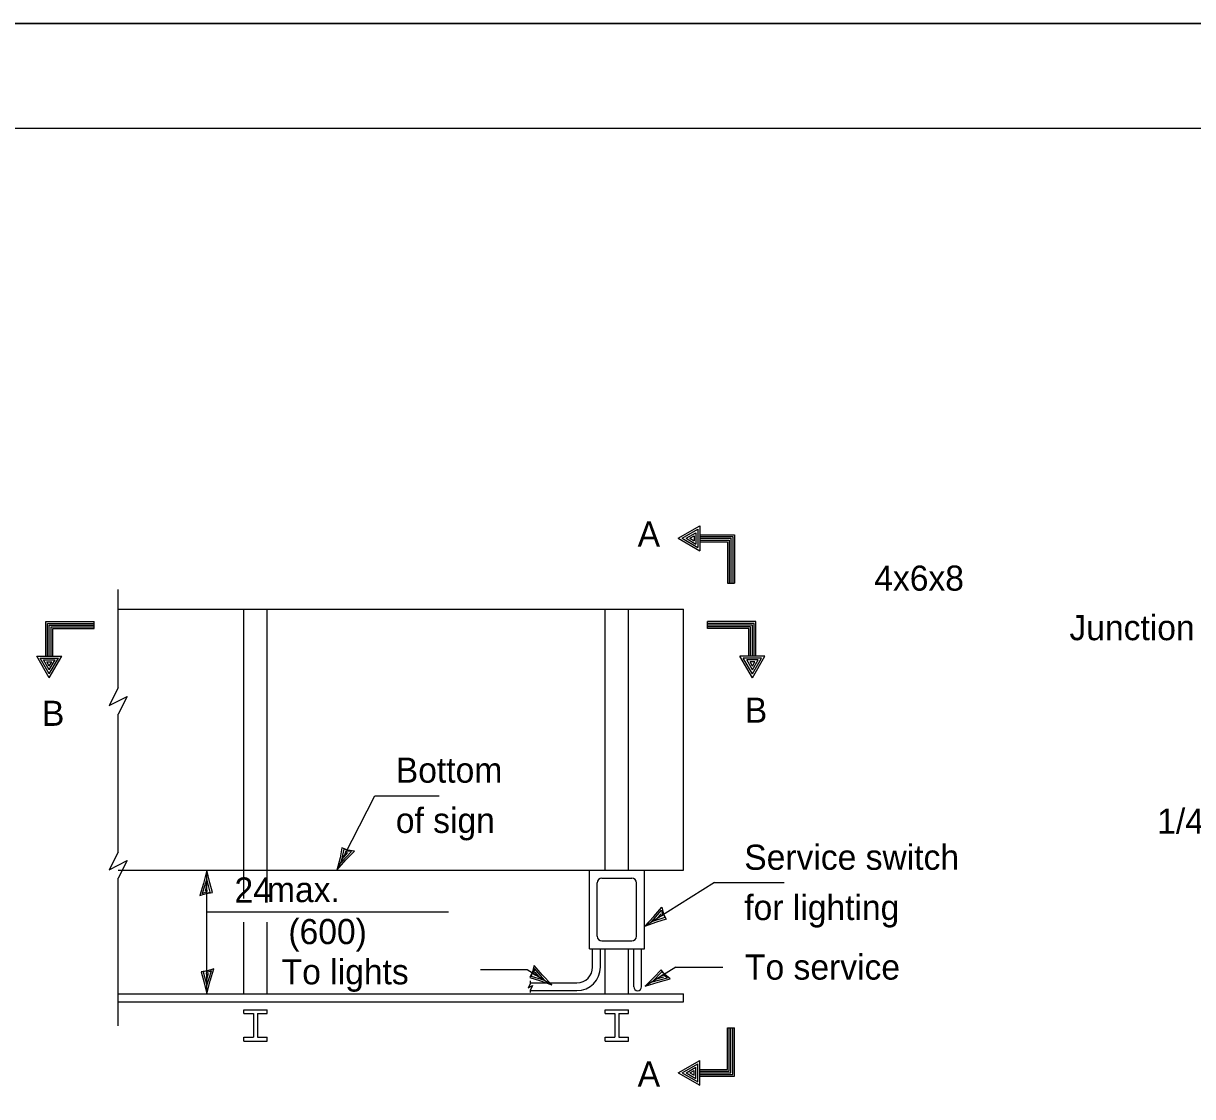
# Model space of a CAD drawing. Extents: x 2400508 to 2401188, y 421095 to 421535.
# Drawn here: x 2400777.8 to 2400889.5, y 421433 to 421535.5 of the extents above; entities that cross this region are included whole.
import ezdxf

# ---------------------------------------------------------------- set-up
doc = ezdxf.new("R2010")
doc.units = 0
for name, color, linetype in [('Design_EX_Roadway Dimensions', 7, 'Continuous'), ('Design_EX_Roadway Notes', 7, 'Continuous'), ('Drainage_EX_Plan and Profile Notes', 7, 'Continuous'), ('Level 48', 7, 'Continuous'), ('Sheets_50 Reference Boundary', 7, 'Continuous'), ('Sheets_General Details', 7, 'Continuous'), ('Sheets_Printer Plotting Border', 7, 'Continuous'), ('Topo_Advertising Sign', 7, 'Continuous'), ('Topo_Bridge Structures', 7, 'Continuous')]:
    doc.layers.add(name, color=color, linetype=linetype)

msp = doc.modelspace()

# ---------------------------------------------------------------- linework, layer by layer
at = {"layer": 'Design_EX_Roadway Dimensions'}
for p, q in [((2400840.38, 421486.3), (2400842.44, 421487.48)), ((2400840.75, 421486.3), (2400842.26, 421487.17)), ((2400842.26, 421487.17), (2400842.26, 421485.43)), ((2400842.44, 421487.48), (2400842.44, 421485.11)), ((2400840.38, 421486.3), (2400842.44, 421485.11)), ((2400840.75, 421486.3), (2400842.26, 421485.43)), ((2400841.12, 421486.3), (2400842.07, 421486.84)), ((2400841.12, 421486.3), (2400842.07, 421485.75)), ((2400841.49, 421486.3), (2400841.89, 421486.53)), ((2400841.49, 421486.3), (2400841.89, 421486.07)), ((2400841.89, 421486.53), (2400841.89, 421486.07)), ((2400842.07, 421486.84), (2400842.07, 421485.75)), ((2400842.44, 421486.63), (2400845.74, 421486.63)), ((2400842.44, 421486.46), (2400845.58, 421486.46)), ((2400842.44, 421486.3), (2400845.41, 421486.3)), ((2400842.44, 421486.13), (2400845.25, 421486.13)), ((2400845.25, 421486.13), (2400845.25, 421482.01)), ((2400845.41, 421486.3), (2400845.41, 421482.01)), ((2400845.58, 421486.46), (2400845.58, 421482.01)), ((2400845.74, 421486.63), (2400845.74, 421482.01)), ((2400842.44, 421485.97), (2400845.08, 421485.97)), ((2400845.08, 421485.97), (2400845.08, 421482.01)), ((2400845.08, 421482.01), (2400845.74, 421482.01)), ((2400779.99, 421478.35), (2400784.61, 421478.35)), ((2400779.99, 421475.05), (2400779.99, 421478.35)), ((2400784.61, 421477.69), (2400784.61, 421478.35)), ((2400847.79, 421478.35), (2400843.17, 421478.35)), ((2400843.17, 421477.69), (2400843.17, 421478.35)), ((2400847.79, 421475.05), (2400847.79, 421478.35)), ((2400780.16, 421475.05), (2400780.16, 421478.18)), ((2400780.16, 421478.18), (2400784.61, 421478.18)), ((2400780.32, 421475.05), (2400780.32, 421478.02)), ((2400780.32, 421478.02), (2400784.61, 421478.02)), ((2400780.49, 421475.05), (2400780.49, 421477.85)), ((2400780.49, 421477.85), (2400784.61, 421477.85)), ((2400780.65, 421475.05), (2400780.65, 421477.69)), ((2400780.65, 421477.69), (2400784.61, 421477.69)), ((2400847.63, 421478.18), (2400843.17, 421478.18)), ((2400847.46, 421478.02), (2400843.17, 421478.02)), ((2400847.29, 421477.85), (2400843.17, 421477.85)), ((2400847.13, 421477.69), (2400843.17, 421477.69)), ((2400847.13, 421475.05), (2400847.13, 421477.69)), ((2400847.29, 421475.05), (2400847.29, 421477.85)), ((2400847.46, 421475.05), (2400847.46, 421478.02)), ((2400847.63, 421475.05), (2400847.63, 421478.18)), ((2400780.32, 421472.99), (2400779.13, 421475.05)), ((2400779.13, 421475.05), (2400781.51, 421475.05)), ((2400780.32, 421473.36), (2400779.45, 421474.86)), ((2400779.45, 421474.86), (2400781.19, 421474.86)), ((2400780.32, 421472.99), (2400781.51, 421475.05)), ((2400780.32, 421473.36), (2400781.19, 421474.86)), ((2400847.46, 421472.99), (2400846.27, 421475.05)), ((2400848.65, 421475.05), (2400846.27, 421475.05)), ((2400847.46, 421473.36), (2400846.59, 421474.86)), ((2400848.33, 421474.86), (2400846.59, 421474.86)), ((2400847.46, 421472.99), (2400848.65, 421475.05)), ((2400847.46, 421473.36), (2400848.33, 421474.86)), ((2400780.32, 421473.73), (2400779.77, 421474.68)), ((2400779.77, 421474.68), (2400780.87, 421474.68)), ((2400780.32, 421474.1), (2400780.09, 421474.49)), ((2400780.09, 421474.49), (2400780.55, 421474.49)), ((2400780.32, 421473.73), (2400780.87, 421474.68)), ((2400780.32, 421474.1), (2400780.55, 421474.49)), ((2400847.46, 421473.73), (2400846.91, 421474.68)), ((2400848.01, 421474.68), (2400846.91, 421474.68)), ((2400847.46, 421474.1), (2400847.23, 421474.49)), ((2400847.69, 421474.49), (2400847.23, 421474.49)), ((2400847.46, 421473.73), (2400848.01, 421474.68)), ((2400847.46, 421474.1), (2400847.69, 421474.49)), ((2400795.36, 421450.64), (2400818.43, 421450.64)), ((2400845.08, 421439.54), (2400845.74, 421439.54)), ((2400845.08, 421435.58), (2400845.08, 421439.54)), ((2400845.25, 421435.42), (2400845.25, 421439.54)), ((2400845.41, 421435.25), (2400845.41, 421439.54)), ((2400845.58, 421435.09), (2400845.58, 421439.54)), ((2400845.74, 421434.92), (2400845.74, 421439.54)), ((2400840.38, 421435.25), (2400842.44, 421436.44)), ((2400840.75, 421435.25), (2400842.26, 421436.12)), ((2400841.12, 421435.25), (2400842.07, 421435.8)), ((2400842.07, 421434.71), (2400842.07, 421435.8)), ((2400842.26, 421434.39), (2400842.26, 421436.12)), ((2400842.44, 421434.07), (2400842.44, 421436.44)), ((2400840.38, 421435.25), (2400842.44, 421434.07)), ((2400840.75, 421435.25), (2400842.26, 421434.39)), ((2400841.12, 421435.25), (2400842.07, 421434.71)), ((2400841.49, 421435.25), (2400841.89, 421435.48)), ((2400841.49, 421435.25), (2400841.89, 421435.03)), ((2400841.89, 421435.03), (2400841.89, 421435.48)), ((2400842.44, 421435.58), (2400845.08, 421435.58)), ((2400842.44, 421435.42), (2400845.25, 421435.42)), ((2400842.44, 421435.25), (2400845.41, 421435.25)), ((2400842.44, 421435.09), (2400845.58, 421435.09)), ((2400842.44, 421434.92), (2400845.74, 421434.92))]:
    msp.add_line(p, q, dxfattribs=at)
for points in [[(2400795.3, 421452.39), (2400795.89, 421452.47), (2400795.64, 421453.4), (2400795.36, 421454.59), (2400795.04, 421453.32), (2400794.69, 421452.19), (2400795.3, 421452.39), (2400795.69, 421452.49), (2400795.36, 421453.79), (2400794.91, 421452.37), (2400795.41, 421452.58), (2400795.34, 421453.18), (2400795.19, 421452.6)], [(2400795.42, 421444.98), (2400794.83, 421444.9), (2400795.08, 421443.97), (2400795.36, 421442.78), (2400795.67, 421444.05), (2400796.03, 421445.17), (2400795.42, 421444.98), (2400795.03, 421444.88), (2400795.36, 421443.58), (2400795.81, 421445), (2400795.31, 421444.79), (2400795.38, 421444.19), (2400795.53, 421444.77)]]:
    msp.add_lwpolyline(points, dxfattribs=at)
at = {"layer": 'Design_EX_Roadway Notes'}
for p, q in [((2400807.79, 421454.59), (2400811.39, 421461.72)), ((2400811.39, 421461.72), (2400817.54, 421461.72)), ((2400843.84, 421453.42), (2400837.14, 421449.23)), ((2400843.84, 421453.42), (2400850.49, 421453.42)), ((2400821.49, 421445.12), (2400825.96, 421445.12)), ((2400825.96, 421445.12), (2400828.29, 421443.66)), ((2400840.16, 421445.35), (2400837.21, 421443.51)), ((2400840.16, 421445.35), (2400844.63, 421445.35))]:
    msp.add_line(p, q, dxfattribs=at)
for points in [[(2400808.83, 421456.53), (2400808.27, 421456.73), (2400808.08, 421455.79), (2400807.79, 421454.59), (2400808.65, 421455.59), (2400809.46, 421456.43), (2400808.83, 421456.53), (2400808.44, 421456.62), (2400808.15, 421455.31), (2400809.19, 421456.38), (2400808.65, 421456.42), (2400808.44, 421455.85), (2400808.84, 421456.29)], [(2400838.98, 421450.45), (2400839.23, 421449.91), (2400838.3, 421449.63), (2400837.14, 421449.23), (2400838.06, 421450.18), (2400838.82, 421451.07), (2400838.98, 421450.45), (2400839.1, 421450.07), (2400837.82, 421449.66), (2400838.79, 421450.79), (2400838.88, 421450.26), (2400838.33, 421450), (2400838.74, 421450.44)], [(2400826.46, 421444.88), (2400826.21, 421444.34), (2400827.13, 421444.06), (2400828.29, 421443.66), (2400827.38, 421444.6), (2400826.61, 421445.5), (2400826.46, 421444.88), (2400826.33, 421444.49), (2400827.61, 421444.09), (2400826.65, 421445.22), (2400826.56, 421444.68), (2400827.1, 421444.43), (2400826.7, 421444.87)], [(2400839.11, 421444.63), (2400838.73, 421445.09), (2400838.08, 421444.38), (2400837.21, 421443.51), (2400838.46, 421443.92), (2400839.6, 421444.22), (2400839.11, 421444.63), (2400838.82, 421444.91), (2400837.9, 421443.93), (2400839.34, 421444.31), (2400838.89, 421444.62), (2400838.42, 421444.25), (2400838.99, 421444.42)]]:
    msp.add_lwpolyline(points, dxfattribs=at)
at = {"layer": 'Drainage_EX_Plan and Profile Notes'}
msp.add_line((2400795.36, 421442.78), (2400795.36, 421454.59), dxfattribs=at)
at = {"layer": 'Level 48'}
msp.add_lwpolyline([(2400508.2, 421535.48), (2401188.2, 421535.48), (2401188.2, 421095.48), (2400508.2, 421095.48)], close=True, dxfattribs=at)
at = {"layer": 'Sheets_50 Reference Boundary'}
msp.add_lwpolyline([(2400548.2, 421525.48), (2401178.2, 421525.48), (2401178.2, 421125.48), (2400548.2, 421125.48)], close=True, dxfattribs=at)
at = {"layer": 'Sheets_General Details'}
msp.add_line((2401188.2, 421535.48), (2400508.2, 421535.48), dxfattribs=at)
msp.add_lwpolyline([(2400548.2, 421525.48), (2401178.2, 421525.48), (2401178.2, 421105.48), (2400548.2, 421105.48)], close=True, dxfattribs=at)
at = {"layer": 'Sheets_Printer Plotting Border'}
msp.add_lwpolyline([(2400508.2, 421095.48), (2401188.2, 421095.48), (2401188.2, 421535.48), (2400508.2, 421535.48)], close=True, dxfattribs=at)
at = {"layer": 'Topo_Advertising Sign'}
for p, q in [((2400786.89, 421472.01), (2400786.89, 421481.41)), ((2400786.89, 421479.53), (2400840.89, 421479.53)), ((2400840.89, 421454.59), (2400840.89, 421479.53)), ((2400786.89, 421472.01), (2400786.03, 421470.32)), ((2400786.03, 421470.32), (2400787.75, 421471.2)), ((2400787.75, 421471.2), (2400786.89, 421469.5)), ((2400786.89, 421456.34), (2400786.89, 421469.5)), ((2400786.89, 421456.34), (2400786.03, 421454.65)), ((2400786.03, 421454.65), (2400787.75, 421455.52)), ((2400787.75, 421455.52), (2400786.89, 421453.83)), ((2400786.89, 421454.59), (2400831.89, 421454.59)), ((2400786.89, 421439.73), (2400786.89, 421453.83)), ((2400798.89, 421451.91), (2400798.89, 421454.59)), ((2400801.14, 421451.91), (2400801.14, 421454.59)), ((2400831.89, 421447.09), (2400831.89, 421454.59)), ((2400831.89, 421454.59), (2400837.14, 421454.59)), ((2400833.09, 421453.84), (2400835.94, 421453.84)), ((2400837.14, 421447.09), (2400837.14, 421454.59)), ((2400837.14, 421454.59), (2400840.89, 421454.59)), ((2400832.64, 421448.29), (2400832.64, 421453.39)), ((2400836.39, 421448.29), (2400836.39, 421453.39)), ((2400798.89, 421442.78), (2400798.89, 421449.63)), ((2400801.14, 421442.78), (2400801.14, 421449.63)), ((2400831.89, 421447.09), (2400837.14, 421447.09)), ((2400832.2, 421445.35), (2400832.2, 421447.09)), ((2400832.95, 421445.35), (2400832.95, 421447.09)), ((2400833.09, 421447.84), (2400835.94, 421447.84)), ((2400833.39, 421442.78), (2400833.39, 421447.09)), ((2400835.64, 421442.78), (2400835.64, 421447.09)), ((2400836.12, 421443.47), (2400836.12, 421447.09)), ((2400836.87, 421443.47), (2400836.87, 421447.09)), ((2400826.26, 421443.79), (2400826.04, 421443.36)), ((2400826.26, 421443.79), (2400826.26, 421444.04)), ((2400826.26, 421443.85), (2400830.7, 421443.85)), ((2400786.89, 421442.78), (2400840.89, 421442.78)), ((2400826.04, 421443.36), (2400826.47, 421443.58)), ((2400826.47, 421443.58), (2400826.26, 421443.16)), ((2400826.26, 421442.91), (2400826.26, 421443.16)), ((2400826.26, 421443.1), (2400830.7, 421443.1)), ((2400840.89, 421442.03), (2400840.89, 421442.78)), ((2400786.89, 421442.03), (2400840.89, 421442.03)), ((2400798.89, 421441.28), (2400801.14, 421441.28)), ((2400798.89, 421440.9), (2400798.89, 421441.28)), ((2400798.89, 421440.9), (2400799.83, 421440.9)), ((2400799.83, 421440.9), (2400799.83, 421438.65)), ((2400800.2, 421440.9), (2400800.2, 421438.65)), ((2400800.2, 421440.9), (2400801.14, 421440.9)), ((2400801.14, 421440.9), (2400801.14, 421441.28)), ((2400833.39, 421441.28), (2400835.64, 421441.28)), ((2400833.39, 421440.9), (2400833.39, 421441.28)), ((2400833.39, 421440.9), (2400834.33, 421440.9)), ((2400834.33, 421440.9), (2400834.33, 421438.65)), ((2400834.7, 421440.9), (2400834.7, 421438.65)), ((2400834.7, 421440.9), (2400835.64, 421440.9)), ((2400835.64, 421440.9), (2400835.64, 421441.28)), ((2400798.89, 421438.28), (2400798.89, 421438.65)), ((2400798.89, 421438.65), (2400799.83, 421438.65)), ((2400798.89, 421438.28), (2400801.14, 421438.28)), ((2400800.2, 421438.65), (2400801.14, 421438.65)), ((2400801.14, 421438.28), (2400801.14, 421438.65)), ((2400833.39, 421438.28), (2400833.39, 421438.65)), ((2400833.39, 421438.65), (2400834.33, 421438.65)), ((2400833.39, 421438.28), (2400835.64, 421438.28)), ((2400834.7, 421438.65), (2400835.64, 421438.65)), ((2400835.64, 421438.28), (2400835.64, 421438.65))]:
    msp.add_line(p, q, dxfattribs=at)
for centre, radius, start, end in [((2400833.09, 421453.39), 0.45, 90, 180), ((2400835.94, 421453.39), 0.45, 0, 90), ((2400833.09, 421448.29), 0.45, 180, 270), ((2400835.94, 421448.29), 0.45, 270, 0), ((2400830.7, 421445.35), 1.5, 270, 0), ((2400830.7, 421445.35), 2.25, 270, 0), ((2400836.5, 421443.47), 0.375, 180, 359.9995)]:
    msp.add_arc(centre, radius, start, end, dxfattribs=at)
at = {"layer": 'Topo_Bridge Structures'}
for p, q in [((2400798.89, 421454.59), (2400798.89, 421479.53)), ((2400801.14, 421454.59), (2400801.14, 421479.53)), ((2400833.39, 421454.59), (2400833.39, 421479.53)), ((2400835.64, 421454.59), (2400835.64, 421479.53))]:
    msp.add_line(p, q, dxfattribs=at)

# ---------------------------------------------------------------- texts
at = {"layer": 'Design_EX_Roadway Dimensions'}
for s, p in [('A', (2400836.5, 421485.51)), ('B', (2400779.62, 421468.39)), ('B', (2400846.73, 421468.69)), ('     24', (2400793.55, 421451.51)), ('       max.', (2400794.87, 421451.55)), ('(600)', (2400803.15, 421447.54)), ('A', (2400836.5, 421433.94))]:
    msp.add_text(s, height=2.4, dxfattribs=at).set_placement(p)
at = {"layer": 'Design_EX_Roadway Notes'}
for s, p in [('             4x6x8', (2400847.5, 421481.3)), ('Junction box', (2400877.73, 421476.57)), ('Bottom', (2400813.41, 421462.96)), ('of sign', (2400813.41, 421458.16)), ('       1/4x10', (2400879.87, 421458.09)), ('Service switch', (2400846.68, 421454.64)), ('for lighting', (2400846.68, 421449.84)), ('To lights', (2400802.51, 421443.7)), ('To service', (2400846.75, 421444.15))]:
    msp.add_text(s, height=2.4, dxfattribs=at).set_placement(p)

doc.saveas('drawing.dxf')
